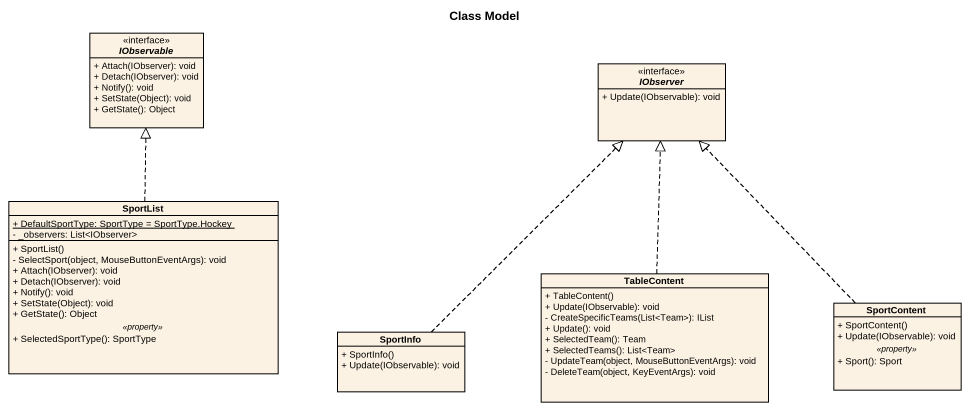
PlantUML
@startuml
title Class Model
hide circle
hide empty members
skinparam classAttributeIconSize 0
interface IObservable {
  + Attach(IObserver): void
  + Detach(IObserver): void
  + Notify(): void
  + SetState(Object): void
  + GetState(): Object
}
interface IObserver {
  + Update(IObservable): void
}
class SportList {
  {static} + DefaultSportType: SportType = SportType.Hockey
  - _observers: List<IObserver>
  --
  + SportList()
  - SelectSport(object, MouseButtonEventArgs): void
  + Attach(IObserver): void
  + Detach(IObserver): void
  + Notify(): void
  + SetState(Object): void
  + GetState(): Object
  .. <<property>> ..
  + SelectedSportType(): SportType
}
class TableContent {
  + TableContent()
  + Update(IObservable): void
  - CreateSpecificTeams(List<Team>): IList
  + Update(): void
  + SelectedTeam(): Team
  + SelectedTeams(): List<Team>
  - UpdateTeam(object, MouseButtonEventArgs): void
  - DeleteTeam(object, KeyEventArgs): void
}
class SportContent {
  + SportContent()
  + Update(IObservable): void
  .. <<property>> ..
  + Sport(): Sport
}
class SportInfo {
  + SportInfo()
  + Update(IObservable): void
}
SportList .up.|> IObservable
TableContent .up.|> IObserver
SportContent .up.|> IObserver
SportInfo .up.|> IObserver
@enduml
